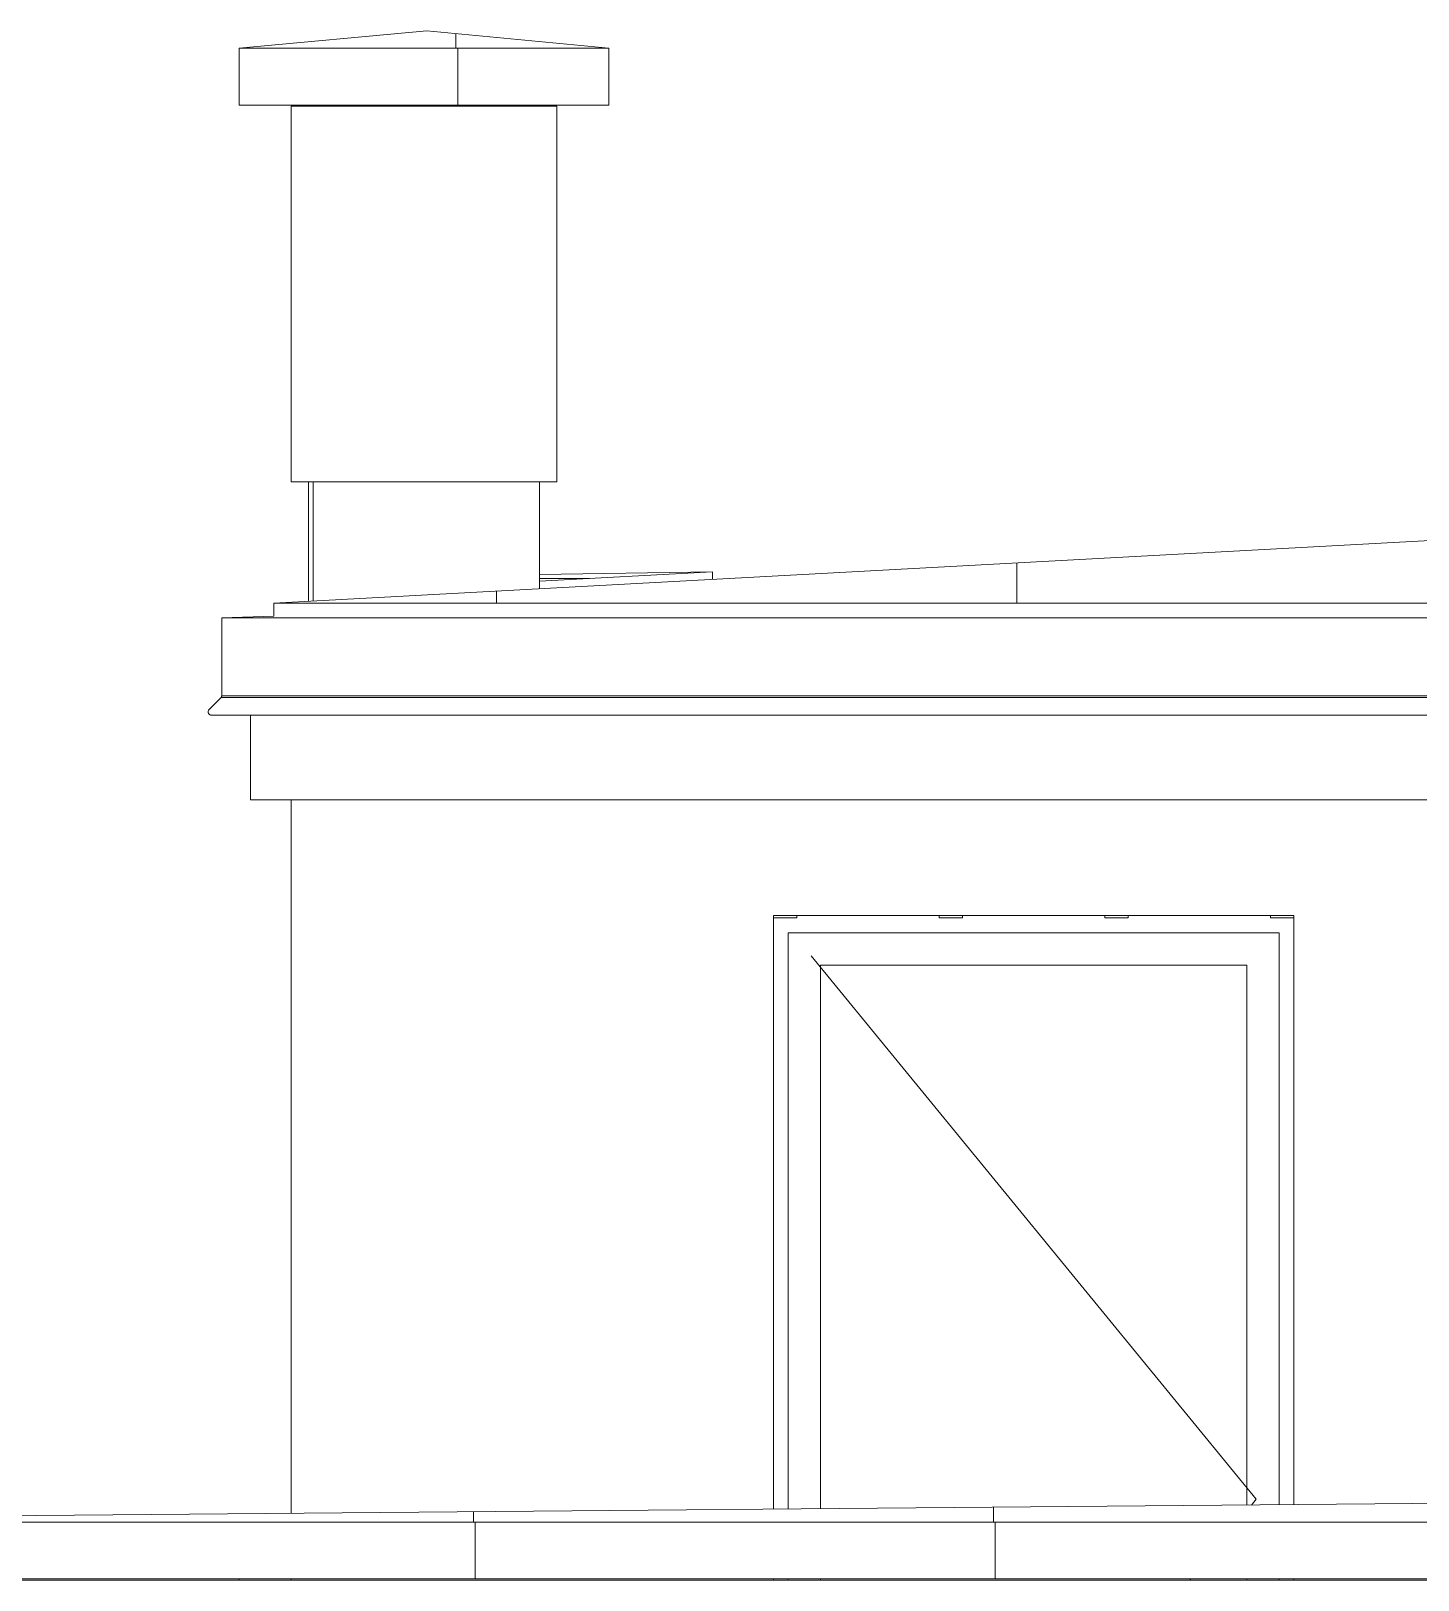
# Model space of a CAD drawing. Header units: millimetres. Extents: x -515342 to 330399, y -224905 to 507333.
# Drawn here: x 92859 to 95259, y 16968 to 19648 of the extents above; entities that cross this region are included whole.
import ezdxf

# ---------------------------------------------------------------- set-up
doc = ezdxf.new("R2010")
doc.units = ezdxf.units.MM
for name, color, linetype, lineweight in [('Двери', 7, 'Continuous', 0), ('Двери открывание', 7, 'Continuous', 0), ('Каркас', 7, 'Continuous', 0), ('Крыша', 7, 'Continuous', 0), ('Крыша штриховка', 7, 'Continuous', 0), ('Ограждение', 7, 'Continuous', 0), ('Стены внутренние', 7, 'Continuous', 0), ('Стены наружные', 7, 'Continuous', 0), ('Стены штриховка поверхности', 7, 'Continuous', 0)]:
    doc.layers.add(name, color=color, linetype=linetype, lineweight=lineweight)

# ---------------------------------------------------------------- blocks, each defined once
blk = doc.blocks.new('Дверь_Стальная_1 полотно - АР_Дверь_Внутренняя_850х1920h_коробка__Г_Пр-9822588-О_АР_Эскиз_Фасад 12-1 копия 1')
at = {"layer": 'Двери'}
for p, q in [((-88595, 15023), (-88595, 16020)), ((-87745, 16020), (-88595, 16020)), ((-87745, 15030.2), (-87745, 16020)), ((-88539, 15964), (-88539, 15023.5)), ((-88539, 15964), (-87801, 15964)), ((-87801, 15964), (-87801, 15029.7)), ((-88595, 14900), (-88595, 14902)), ((-88539, 14902), (-88539, 14900)), ((-87801, 14902), (-87801, 14900)), ((-87745, 14900), (-87745, 14902))]:
    blk.add_line(p, q, dxfattribs=at)
at = {"layer": 'Двери открывание'}
for p, q in [((-87785, 15040), (-88555, 15980)), ((-87793.3, 15029.8), (-87785, 15040)), ((-87899.7, 14900), (-87898, 14902))]:
    blk.add_line(p, q, dxfattribs=at)
blk = doc.blocks.new('Ограждение - Ограждение-9801391-О_АР_Эскиз_Фасад 12-1 копия 1')
at = {"layer": 'Ограждение'}
for p, q in [((-89575, 16565), (-89485, 16567.7)), ((-89575, 16430), (-89575, 16565)), ((-89575, 16565), (-85275, 16565)), ((-85275, 16430), (-89575, 16430)), ((-89596.8, 16406.2), (-89576.2, 16426.7)), ((-89576.2, 16426.7), (-85273.8, 16426.7)), ((-89592.7, 16396.4), (-85257.3, 16396.4))]:
    blk.add_line(p, q, dxfattribs=at)
blk.add_open_spline([(-89576.2, 16426.7), (-89575.9, 16427), (-89575.5, 16427.7), (-89575.1, 16428.8), (-89575, 16429.6), (-89575, 16430)], degree=3, dxfattribs=at)
blk.add_open_spline([(-89592.7, 16396.4), (-89592.8, 16396.4), (-89593.1, 16396.4), (-89593.4, 16396.4), (-89593.8, 16396.5), (-89594.2, 16396.6), (-89594.5, 16396.7), (-89594.9, 16396.8), (-89595.2, 16397), (-89595.6, 16397.2), (-89595.9, 16397.4), (-89596.3, 16397.7), (-89596.7, 16398), (-89597, 16398.3), (-89597.3, 16398.7), (-89597.7, 16399.3), (-89598, 16399.9), (-89598.3, 16400.9), (-89598.5, 16402.1), (-89598.3, 16403.6), (-89597.7, 16405), (-89597.1, 16405.8), (-89596.8, 16406.2)], degree=3, knots=[0.25, 0.25, 0.25, 0.25, 0.2708333, 0.2916667, 0.3125, 0.3333333, 0.3541667, 0.375, 0.3958333, 0.4166667, 0.4375, 0.4583333, 0.5, 0.5208333, 0.5416667, 0.5833333, 0.625, 0.6666667, 0.75, 0.8333333, 0.9166667, 1, 1, 1, 1], dxfattribs=at)
blk = doc.blocks.new('Элемент перемычки_Пластина - АР_Элемент перемычки_Пластина_40х4-V270-О_АР_Эскиз_Фасад 12-1 копия 1')
at = {"layer": 'Каркас'}
for p, q in [((-88333.3, 16050), (-88333.3, 16046)), ((-88293.3, 16046), (-88333.3, 16046)), ((-88293.3, 16050), (-88293.3, 16046))]:
    blk.add_line(p, q, dxfattribs=at)
blk = doc.blocks.new('Элемент перемычки_Пластина - АР_Элемент перемычки_Пластина_40х4-V271-О_АР_Эскиз_Фасад 12-1 копия 1')
at = {"layer": 'Каркас'}
for p, q in [((-88580, 16046), (-88620, 16046)), ((-88580, 16050), (-88580, 16046))]:
    blk.add_line(p, q, dxfattribs=at)
blk = doc.blocks.new('Элемент перемычки_Пластина - АР_Элемент перемычки_Пластина_40х4-V272-О_АР_Эскиз_Фасад 12-1 копия 1')
at = {"layer": 'Каркас'}
for p in [(-87760, 16050), (-87720, 16046)]:
    blk.add_line(p, (-87760, 16046), dxfattribs=at)

msp = doc.modelspace()

# ---------------------------------------------------------------- hatches: boundary and pattern name
at = {"layer": 'Крыша штриховка'}
h = msp.add_hatch(dxfattribs=at)
h.set_pattern_fill('FP_88', color=256, style=0, pattern_type=2)
h.set_pattern_definition([(0, (161093.7, 19816.75), (0, 283.574), []), (90, (161093.7, 19816.75), (-900, 6e-14), [])])
h.paths.add_polyline_path([(93218.6864, 19617.9355), (93858.6864, 19617.9355), (93543.6864, 19647.9355)])
h = msp.add_hatch(dxfattribs=at)
h.set_pattern_fill('FP_87', color=256, style=0, pattern_type=2)
h.set_pattern_definition([(0, (161094, 15168), (0, 10000), []), (90, (161093.7, 15167.7), (-900, 6e-14), [])])
h.paths.add_polyline_path([(93858.6864, 19519.7355), (93858.6864, 19617.9355), (93218.6864, 19617.9355), (93218.6864, 19519.7355)])
h = msp.add_hatch(dxfattribs=at)
h.set_pattern_fill('FP_96', color=256, style=0, pattern_type=2)
h.set_pattern_definition([(0, (182763.7, 19207), (0, 867.806), []), (90, (182763.7, 19207), (-900, 6e-14), [])])
h.paths.add_polyline_path([(95785.5434, 18657.9355), (97398.6864, 18657.9355), (95312.2714, 18767.9355), (93278.6864, 18657.9355), (94037.8531, 18657.9355)])
h = msp.add_hatch(dxfattribs=at)
h.set_pattern_fill('FP_99', color=256, style=0, pattern_type=2)
h.set_pattern_definition([(0, (182692.37, 20071.66), (7407.813, 196.253), []), (1.518, (182692.365, 20071.661), (-604.4299923, -0.0049558), [])])
h.paths.add_polyline_path([(93738.6864, 18695.8176), (94037.8531, 18712.0001), (93738.6864, 18707.6491), (93738.6864, 18696.9808)])
h = msp.add_hatch(dxfattribs=at)
h.set_pattern_fill('FP_71', color=256, style=0, pattern_type=2)
h.set_pattern_definition([(0, (96323.7, 18060.2), (0, 1070.73), []), (90, (96323.7, 18060.2), (-900, 6e-14), [])])
h.paths.add_polyline_path([(96685.0732, 17067.9355), (99828.6864, 17067.9355), (95601.7198, 17102.9355), (91498.6864, 17067.9355), (96235.3083, 17067.9355)])
h = msp.add_hatch(dxfattribs=at)
h.set_pattern_fill('FP_70', color=256, style=0, pattern_type=2)
h.set_pattern_definition([(0, (96324, 15168), (0, 10000), []), (90, (96323.7, 15167.7), (-900, 6e-14), [])])
h.paths.add_polyline_path([(99383.6627, 16969.7355), (99828.6864, 16969.7355), (99828.6864, 17067.9355), (91498.6864, 17067.9355), (91498.6864, 16969.7355), (98484.1329, 16969.7355)])
at = {"layer": 'Стены штриховка поверхности'}
h = msp.add_hatch(dxfattribs=at)
h.set_pattern_fill('FP_201', color=256, style=0, pattern_type=2)
h.set_pattern_definition([(0, (93344, 15168), (0, 10000), []), (90, (93343.7, 15167.7), (-900, 6e-14), [])])
h.paths.add_polyline_path([(93338.6864, 18661.181), (93728.6864, 18682.2767), (93728.6864, 18867.7355), (93338.6864, 18867.7355), (93338.6864, 18685.8104)])

# ---------------------------------------------------------------- linework, layer by layer
at = {"layer": 'Крыша'}
for p, q in [((93543.6864, 19647.9355), (93218.6864, 19617.9355)), ((93858.6864, 19617.9355), (93543.6864, 19647.9355)), ((93218.6864, 19519.7355), (93218.6864, 19617.9355)), ((93858.6864, 19617.9355), (93218.6864, 19617.9355)), ((93858.6864, 19617.9355), (93858.6864, 19519.7355)), ((93858.6864, 19519.7355), (93218.6864, 19519.7355)), ((93278.6864, 18657.9355), (95312.2714, 18767.9355)), ((94037.8531, 18712.0001), (93738.6864, 18695.8176)), ((93738.6864, 18707.6491), (94037.8531, 18712.0001)), ((94037.8531, 18712.0001), (94037.8531, 18699.0001)), ((93278.6864, 18657.9355), (93278.6864, 18635.4355)), ((97398.6864, 18657.9355), (93278.6864, 18657.9355)), ((91498.6864, 17067.9355), (95601.7198, 17102.9355)), ((99828.6864, 17067.9355), (84418.6864, 17067.9355)), ((99828.6864, 16969.7355), (84418.6864, 16969.7355)), ((93218.6864, 16967.7355), (93218.6864, 16969.7355))]:
    msp.add_line(p, q, dxfattribs=at)
at = {"layer": 'Стены внутренние'}
for p, q in [((93308.6864, 18867.7355), (93308.6864, 19517.7355)), ((93768.6864, 19517.7355), (93308.6864, 19517.7355)), ((93768.6864, 19517.7355), (93768.6864, 18867.7355)), ((93308.6864, 18867.7355), (93768.6864, 18867.7355)), ((93238.6864, 18317.7355), (93238.6864, 18464.3271)), ((93238.6864, 18317.7355), (97438.6864, 18317.7355)), ((93308.6864, 18317.7355), (93308.6864, 17083.3753)), ((94143.6864, 17090.4981), (94143.6864, 18117.7355)), ((94143.6864, 18117.7355), (95043.6864, 18117.7355)), ((95043.6864, 18117.7355), (95043.6864, 17098.1753)), ((99738.6864, 16967.7355), (84508.6864, 16967.7355)), ((93308.6864, 16969.7355), (93308.6864, 16967.7355)), ((94143.6864, 16967.7355), (94143.6864, 16969.7355)), ((95043.6864, 16969.7355), (95043.6864, 16967.7355))]:
    msp.add_line(p, q, dxfattribs=at)
at = {"layer": 'Стены наружные'}
for p, q in [((93338.6864, 18867.7355), (93338.6864, 18661.181)), ((93738.6864, 18867.7355), (93738.6864, 18682.8176))]:
    msp.add_line(p, q, dxfattribs=at)

# ---------------------------------------------------------------- block references
at = {"layer": 'Двери'}
msp.add_blockref('Дверь_Стальная_1 полотно - АР_Дверь_Внутренняя_850х1920h_коробка__Г_Пр-9822588-О_АР_Эскиз_Фасад 12-1 копия 1', (182763.6864, 2067.7355), dxfattribs=at)
at = {"layer": 'Каркас'}
for name, p in [('Элемент перемычки_Пластина - АР_Элемент перемычки_Пластина_40х4-V271-О_АР_Эскиз_Фасад 12-1 копия 1', (182763.6864, 2067.7355)), ('Элемент перемычки_Пластина - АР_Элемент перемычки_Пластина_40х4-V270-О_АР_Эскиз_Фасад 12-1 копия 1', (182763.6864, 2067.7355)), ('Элемент перемычки_Пластина - АР_Элемент перемычки_Пластина_40х4-V270-О_АР_Эскиз_Фасад 12-1 копия 1', (183050.3531, 2067.7355)), ('Элемент перемычки_Пластина - АР_Элемент перемычки_Пластина_40х4-V272-О_АР_Эскиз_Фасад 12-1 копия 1', (182763.6864, 2067.7355))]:
    msp.add_blockref(name, p, dxfattribs=at)
at = {"layer": 'Ограждение'}
msp.add_blockref('Ограждение - Ограждение-9801391-О_АР_Эскиз_Фасад 12-1 копия 1', (182763.6864, 2067.7355), dxfattribs=at)

doc.saveas('drawing.dxf')
